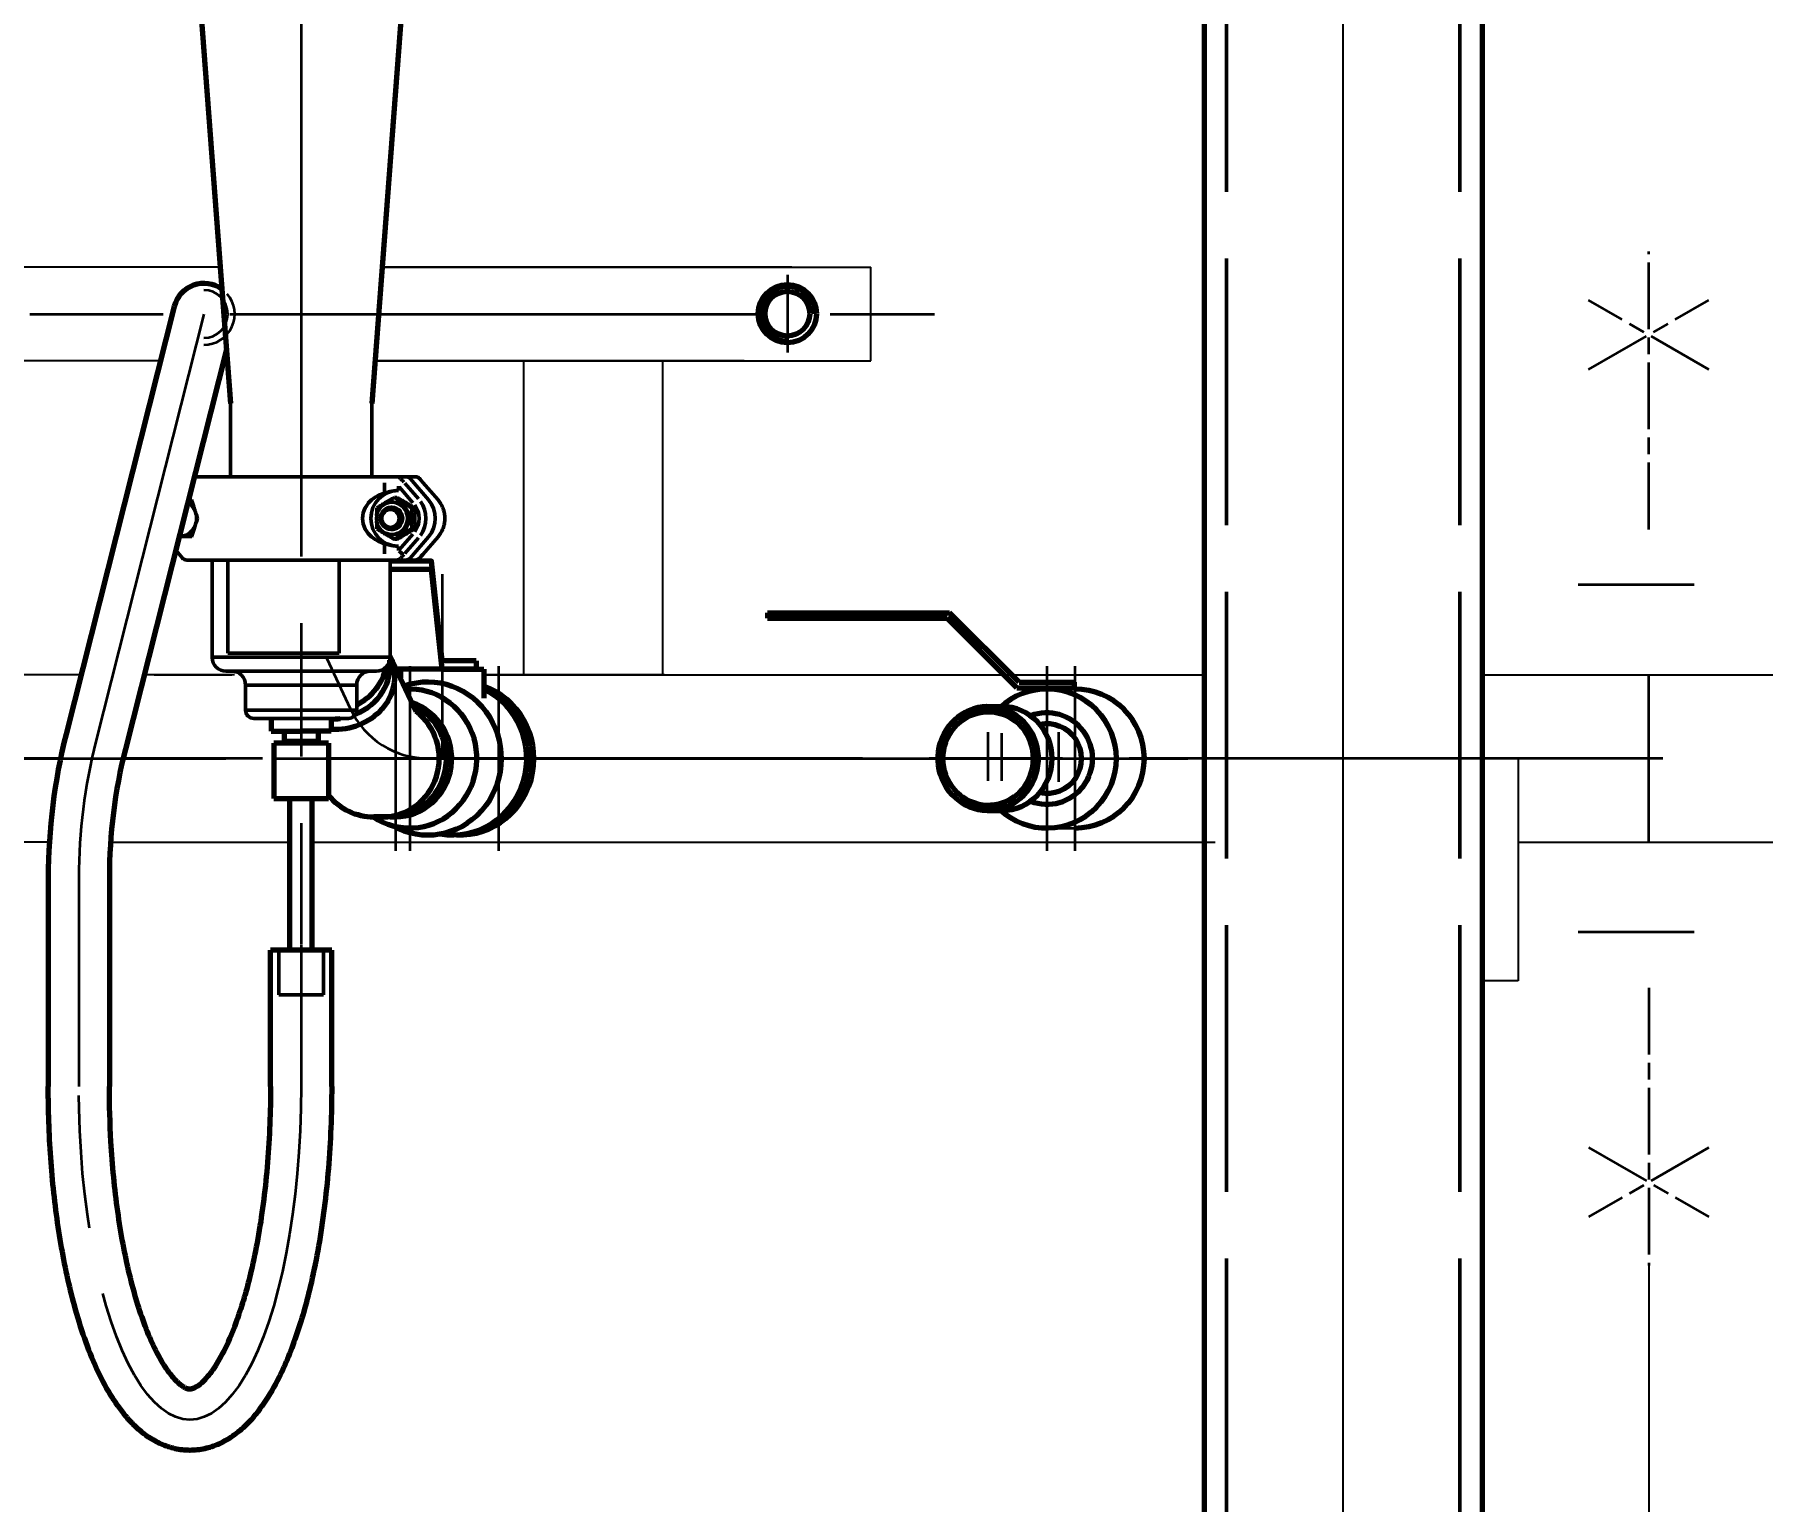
# Model space of a CAD drawing. Header units: millimetres. Extents: x 4423 to 6629, y 3249 to 4171.
# Drawn here: x 4674.2 to 4751.9, y 3773.3 to 3839.3 of the extents above; entities that cross this region are included whole.
import ezdxf

# ---------------------------------------------------------------- set-up
doc = ezdxf.new("R2010")
doc.units = ezdxf.units.MM
doc.linetypes.add('ACAD_ISO02W100', pattern=[15, 12, -3])
doc.linetypes.add('ACAD_ISO08W100', pattern=[36, 24, -3, 6, -3])
doc.layers.add('AHL-CON-70', color=7, linetype='Continuous')
for name, color, linetype, lineweight in [('M_EQUIP_D1', 3, 'Continuous', 35), ('M_EQUIP_E3', 3, 'Continuous', 35), ('M_EQUIP_E5', 2, 'ACAD_ISO02W100', 50), ('M_EQUIP_E7', 7, 'Continuous', 70), ('M_TANKS_E3', 3, 'ACAD_ISO08W100', 35), ('M_TANKS_E7', 7, 'Continuous', 70), ('Visible Edges', 7, 'Continuous', 50), ('Visible Tangent Edges', 7, 'Continuous', 50)]:
    doc.layers.add(name, color=color, linetype=linetype, lineweight=lineweight)
doc.styles.add('Simplex', font='SIMPLEX.SHX')
doc.dimstyles.new('nordic-1-35-0', dxfattribs={"dimscale": 10, "dimtxt": 3.5, "dimasz": 2.5, "dimexe": 1.25, "dimexo": 0, "dimgap": 0.6, "dimtad": 1, "dimdec": 0, "dimdsep": 46, "dimtxsty": 'Simplex', "dimcen": 2.5, "dimclrd": 3, "dimclre": 3, "dimclrt": 3, "dimadec": 1, "dimazin": 2, "dimtfac": 1, "dimtdec": 0, "dimtmove": 0, "dimatfit": 0, "dimfxl": 1, "dimtolj": 1, "dimtzin": 0, "dimarcsym": 0})

# ---------------------------------------------------------------- blocks, each defined once
blk = doc.blocks.new('*D14')
at = {"layer": 'Defpoints', "color": 0, "linetype": 'Continuous', "transparency": 16777216}
for p in [(4745.534, 3810.466), (4761.528, 3810.466), (4745.534, 3802.929)]:
    blk.add_point(p, dxfattribs=at)
at = {"layer": 'M_EQUIP_D1', "color": 3, "linetype": 'Continuous', "lineweight": -2, "transparency": 16777216}
for p, q in [((4761.528, 3835.466), (4761.528, 3960.359)), ((4745.534, 3810.466), (4774.028, 3810.466)), ((4761.528, 3802.929), (4761.528, 3810.466)), ((4745.534, 3802.929), (4774.028, 3802.929)), ((4761.528, 3777.929), (4761.528, 3752.929))]:
    blk.add_line(p, q, dxfattribs=at)
at = {"layer": 'M_EQUIP_D1', "color": 3, "linetype": 'Continuous', "transparency": 16777216}
for points in [[(4757.361, 3835.466), (4765.695, 3835.466), (4761.528, 3810.466)], [(4757.361, 3777.929), (4765.695, 3777.929), (4761.528, 3802.929)]]:
    blk.add_solid(points, dxfattribs=at)
at = {"layer": 'M_EQUIP_D1', "color": 3, "linetype": 'Continuous', "transparency": 16777216, "insert": (4747.909, 3912.216), "char_height": 10, "attachment_point": 5, "rotation": 90, "style": 'Simplex'}
blk.add_mtext('\\A1;(%%c60.3x2.0)', dxfattribs=at)
blk = doc.blocks.new('*D17')
at = {"layer": 'Defpoints', "color": 0, "linetype": 'Continuous', "transparency": 16777216}
for p in [(4746.784, 3783.885), (4746.784, 3765.916), (4733.034, 3742.786)]:
    blk.add_point(p, dxfattribs=at)
at = {"layer": 'M_EQUIP_D1', "color": 3, "linetype": 'Continuous', "lineweight": -2, "transparency": 16777216}
for p, q in [((4746.784, 3783.885), (4746.784, 3753.416)), ((4733.034, 3742.786), (4733.034, 3778.416)), ((4708.034, 3765.916), (4683.034, 3765.916)), ((4733.034, 3765.916), (4746.784, 3765.916)), ((4771.784, 3765.916), (4902.41, 3765.916))]:
    blk.add_line(p, q, dxfattribs=at)
at = {"layer": 'M_EQUIP_D1', "color": 3, "linetype": 'Continuous', "transparency": 16777216}
for points in [[(4708.034, 3770.083), (4708.034, 3761.75), (4733.034, 3765.916)], [(4771.784, 3770.083), (4771.784, 3761.75), (4746.784, 3765.916)]]:
    blk.add_solid(points, dxfattribs=at)
at = {"layer": 'M_EQUIP_D1', "color": 3, "linetype": 'Continuous', "transparency": 16777216, "insert": (4850.934, 3779.535), "char_height": 10, "attachment_point": 5, "style": 'Simplex'}
blk.add_mtext('\\A1;110 (Reject)', dxfattribs=at)
blk = doc.blocks.new('*D9')
at = {"layer": 'Defpoints', "color": 0, "linetype": 'Continuous', "transparency": 16777216}
for p in [(4581.159, 3798.365), (4573.659, 3740.916), (4573.659, 3722.947)]:
    blk.add_point(p, dxfattribs=at)
at = {"layer": 'M_EQUIP_D1', "color": 3, "linetype": 'Continuous', "lineweight": -2, "transparency": 16777216}
for p, q in [((4581.159, 3798.365), (4581.159, 3728.416)), ((4573.659, 3722.947), (4573.659, 3753.416)), ((4548.659, 3740.916), (4523.659, 3740.916)), ((4573.659, 3740.916), (4581.159, 3740.916)), ((4606.159, 3740.916), (4691.254, 3740.916))]:
    blk.add_line(p, q, dxfattribs=at)
at = {"layer": 'M_EQUIP_D1', "color": 3, "linetype": 'Continuous', "transparency": 16777216}
for points in [[(4548.659, 3745.083), (4548.659, 3736.75), (4573.659, 3740.916)], [(4606.159, 3745.083), (4606.159, 3736.75), (4581.159, 3740.916)]]:
    blk.add_solid(points, dxfattribs=at)
at = {"layer": 'M_EQUIP_D1', "color": 3, "linetype": 'Continuous', "transparency": 16777216, "insert": (4661.206, 3751.916), "char_height": 10, "attachment_point": 5, "style": 'Simplex'}
blk.add_mtext('\\A1;min.60', dxfattribs=at)
blk = doc.blocks.new('*D10')
at = {"layer": 'Defpoints', "color": 0, "linetype": 'Continuous', "transparency": 16777216}
for p in [(4742.409, 3737.947), (4753.236, 3687.947), (4807.778, 3687.947)]:
    blk.add_point(p, dxfattribs=at)
at = {"layer": 'M_EQUIP_D1', "color": 3, "linetype": 'Continuous', "lineweight": -2, "transparency": 16777216}
for p, q in [((4807.778, 3762.947), (4807.778, 3787.947)), ((4742.409, 3737.947), (4820.278, 3737.947)), ((4807.778, 3737.947), (4807.778, 3687.947)), ((4753.236, 3687.947), (4820.278, 3687.947)), ((4807.778, 3662.947), (4807.778, 3637.947))]:
    blk.add_line(p, q, dxfattribs=at)
at = {"layer": 'M_EQUIP_D1', "color": 3, "linetype": 'Continuous', "transparency": 16777216}
for points in [[(4803.611, 3762.947), (4811.945, 3762.947), (4807.778, 3737.947)], [(4803.611, 3662.947), (4811.945, 3662.947), (4807.778, 3687.947)]]:
    blk.add_solid(points, dxfattribs=at)
at = {"layer": 'M_EQUIP_D1', "color": 3, "linetype": 'Continuous', "transparency": 16777216, "insert": (4796.778, 3712.947), "char_height": 10, "attachment_point": 5, "rotation": 90, "style": 'Simplex'}
blk.add_mtext('\\A1;min. 400', dxfattribs=at)
blk = doc.blocks.new('TOIMITUSR')
at = {"layer": 'M_EQUIP_E3', "linetype": 'ACAD_ISO08W100', "lineweight": 35}
for p, q in [((87.5, -21.65), (112.5, 21.65)), ((87.5, 21.65), (112.5, -21.65)), ((30, 0), (130, 0))]:
    blk.add_line(p, q, dxfattribs=at)
blk = doc.blocks.new('*D36')
at = {"layer": 'Defpoints', "color": 0, "linetype": 'Continuous', "transparency": 16777216}
for p in [(4746.784, 3891.381), (4746.784, 3861.963), (4733.034, 3739.197)]:
    blk.add_point(p, dxfattribs=at)
at = {"layer": 'M_EQUIP_D1', "color": 3, "linetype": 'Continuous', "lineweight": -2, "transparency": 16777216}
for p, q in [((4746.784, 3891.381), (4746.784, 3849.463)), ((4733.034, 3739.197), (4733.034, 3874.463)), ((4708.034, 3861.963), (4683.034, 3861.963)), ((4733.034, 3861.963), (4746.784, 3861.963)), ((4771.784, 3861.963), (4954.296, 3861.963))]:
    blk.add_line(p, q, dxfattribs=at)
at = {"layer": 'M_EQUIP_D1', "color": 3, "linetype": 'Continuous', "transparency": 16777216}
for points in [[(4708.034, 3866.13), (4708.034, 3857.796), (4733.034, 3861.963)], [(4771.784, 3866.13), (4771.784, 3857.796), (4746.784, 3861.963)]]:
    blk.add_solid(points, dxfattribs=at)
at = {"layer": 'M_EQUIP_D1', "color": 3, "linetype": 'Continuous', "transparency": 16777216, "insert": (4885.2, 3883.915), "char_height": 10, "attachment_point": 5, "style": 'Simplex'}
blk.add_mtext('\\A1;\\P110(Feed,Accept)', dxfattribs=at)

msp = doc.modelspace()

# ---------------------------------------------------------------- linework, layer by layer
at = {"lineweight": 35}
for p, q in [((4719.707, 3809.8225), (4720.9671, 3809.8225)), ((4719.707, 3803.5725), (4720.9671, 3803.5725))]:
    msp.add_line(p, q, dxfattribs=at)
at = {"lineweight": 70}
for centre, radius, start, end in [((4719.707, 3806.6975), 3.125, 226.829315, 133.170685), ((4720.9671, 3806.6975), 3.125, 270, 90), ((4719.707, 3806.6975), 2.0563, 249.006688, 110.993312), ((4719.707, 3806.6975), 1.5625, 258.268303, 101.731697)]:
    msp.add_arc(centre, radius, start, end, dxfattribs=at)
at = {"layer": 'AHL-CON-70', "linetype": 'Continuous'}
for p, q in [((4682.5175, 3828.8069), (4663.5495, 3828.8069)), ((4708.237, 3828.8069), (4689.7995, 3828.8069)), ((4689.7995, 3828.8069), (4711.7837, 3828.8069)), ((4711.7837, 3824.5899), (4711.7837, 3828.8069)), ((4679.8324, 3824.5899), (4663.2297, 3824.5899)), ((4706.0824, 3824.5899), (4689.4797, 3824.5899)), ((4689.4797, 3824.5899), (4711.7837, 3824.5899)), ((4696.1587, 3824.5899), (4696.1587, 3810.4662)), ((4702.4087, 3824.5899), (4702.4087, 3810.4662)), ((4676.262, 3810.4662), (4668.1264, 3810.4662)), ((4683.1624, 3810.4662), (4679.0985, 3810.4662)), ((4679.5504, 3810.4662), (4683.0478, 3810.4662)), ((4702.512, 3810.4662), (4694.3764, 3810.4662)), ((4694.3764, 3810.4662), (4702.512, 3810.4662)), ((4702.512, 3810.4662), (4726.7837, 3810.4662)), ((4739.2837, 3810.4662), (4746.7837, 3810.4662)), ((4674.8318, 3802.9287), (4660.4087, 3802.9287)), ((4677.5337, 3802.9287), (4685.6587, 3802.9287)), ((4686.6587, 3802.9287), (4701.0337, 3802.9287)), ((4701.0337, 3802.9287), (4727.2837, 3802.9287)), ((4740.9087, 3802.9287), (4746.7837, 3802.9287))]:
    msp.add_line(p, q, dxfattribs=at)
msp.add_lwpolyline([(4740.9087, 3796.6975), (4739.2837, 3796.6975), (4739.2837, 3806.6975), (4740.9087, 3806.6975)], close=True, dxfattribs=at)
at = {"layer": 'Defpoints', "color": 0, "linetype": 'ByBlock'}
msp.add_point((4701.7019, 3826.6984), dxfattribs=at)
at = {"layer": 'M_EQUIP_E3', "color": 3, "linetype": 'ACAD_ISO08W100', "lineweight": 35}
for p, q in [((4686.1587, 3983.7882), (4686.1587, 3798.3649)), ((4708.0337, 3828.463), (4708.0337, 3824.963)), ((4538.9592, 3826.6984), (4714.6569, 3826.6984)), ((4692.5014, 3814.9959), (4692.5014, 3806.6975)), ((4748.8296, 3814.51), (4743.6029, 3814.51)), ((4688.3806, 3808.9304), (4687.3234, 3811.19)), ((4690.3985, 3810.8467), (4690.3985, 3802.5482)), ((4691.0456, 3810.8467), (4691.0456, 3802.5482)), ((4695.0385, 3810.8467), (4695.0385, 3802.5482)), ((4719.707, 3810.8467), (4719.707, 3802.5482)), ((4720.9671, 3810.8467), (4720.9671, 3802.5482)), ((4747.4142, 3806.6975), (4558.5251, 3806.6975)), ((4748.8296, 3798.885), (4743.6029, 3798.885))]:
    msp.add_line(p, q, dxfattribs=at)
at = {"layer": 'M_EQUIP_E3', "linetype": 'ACAD_ISO08W100', "lineweight": 35}
for p, q in [((4708.0337, 3828.285), (4708.0337, 3825.141)), ((4708.0337, 3828.285), (4708.0337, 3825.141)), ((4717.0675, 3805.6993), (4717.0675, 3807.889)), ((4717.6821, 3805.6993), (4717.6821, 3807.8342)), ((4720.238, 3805.6446), (4720.238, 3807.889)), ((4658.7777, 3806.6975), (4726.0516, 3806.6975)), ((4658.7777, 3806.6975), (4726.0516, 3806.6975)), ((4711.2777, 3806.6975), (4673.5516, 3806.6975)), ((4685.0277, 3806.6975), (4699.8016, 3806.6975)), ((4711.2777, 3806.6975), (4726.0516, 3806.6975))]:
    msp.add_line(p, q, dxfattribs=at)
msp.add_lwpolyline([(4681.7837, 3826.6984), (4676.9212, 3807.4636, 0.061982), (4676.1587, 3801.3364), (4676.1587, 3791.9475)], format="xyb", dxfattribs=at)
at = {"layer": 'M_EQUIP_E3', "color": 3, "linetype": 'Continuous', "lineweight": 35}
for radius, end in [(1.075, 90), (1.3875, 40.815107)]:
    msp.add_arc((4681.7837, 3826.6984), radius, 270, end, dxfattribs=at)
at = {"layer": 'M_EQUIP_E3', "color": 3, "linetype": 'ACAD_ISO08W100', "lineweight": 35}
for centre, radius, start in [((4708.0337, 3826.713), 1.1644, 0), ((4691.8904, 3810.5725), 3.875, 205.072731)]:
    msp.add_arc(centre, radius, start, 270, dxfattribs=at)
at = {"layer": 'M_EQUIP_E3', "linetype": 'ACAD_ISO08W100', "lineweight": 35, "extrusion": (0, 0, -1)}
msp.add_ellipse((4681.1587, 3791.9475), major_axis=(0, 15), ratio=0.3333333, start_param=1.5707963, end_param=4.712389, dxfattribs=at)
at = {"layer": 'M_EQUIP_E5', "color": 2, "linetype": 'ACAD_ISO02W100', "lineweight": 50}
for p, q in [((4727.7837, 3904.1975), (4727.7837, 3739.1975)), ((4738.2837, 3904.1975), (4738.2837, 3739.1975)), ((4685.1587, 3796.0725), (4685.1587, 3798.0725)), ((4687.1587, 3796.0725), (4687.1587, 3798.0725)), ((4685.1587, 3796.0725), (4687.1587, 3796.0725))]:
    msp.add_line(p, q, dxfattribs=at)
at = {"layer": 'M_EQUIP_E7', "color": 7, "linetype": 'Continuous', "lineweight": 70}
for p, q in [((4726.7837, 3904.1975), (4726.7837, 3739.1975)), ((4739.2837, 3904.1975), (4739.2837, 3739.1975)), ((4707.132, 3813.26), (4715.332, 3813.26)), ((4707.132, 3813.01), (4715.2284, 3813.01)), ((4718.3534, 3809.885), (4715.2284, 3813.01)), ((4718.457, 3810.135), (4715.332, 3813.26)), ((4718.3534, 3809.885), (4720.957, 3809.885)), ((4718.457, 3810.135), (4720.957, 3810.135)), ((4720.957, 3809.885), (4720.957, 3810.135))]:
    msp.add_line(p, q, dxfattribs=at)
at = {"layer": 'M_EQUIP_E7', "linetype": 'Continuous', "lineweight": 70}
for p, q in [((4692.0265, 3815.1975), (4690.1587, 3815.1975)), ((4707.132, 3813.26), (4707.132, 3813.01)), ((4691.3319, 3808.8166), (4690.1533, 3811.3358)), ((4694.0323, 3811.0912), (4694.0323, 3810.7162)), ((4692.5014, 3810.7162), (4690.6264, 3810.7162)), ((4690.6264, 3810.7162), (4690.6264, 3810.3245)), ((4694.0323, 3810.7162), (4691.6173, 3810.7162)), ((4692.5014, 3810.7162), (4694.3764, 3810.7162)), ((4694.3764, 3810.7162), (4694.3764, 3809.4172)), ((4717.0675, 3809.035), (4717.6821, 3809.035)), ((4684.8063, 3808.5034), (4684.8063, 3807.9308)), ((4687.5111, 3808.5034), (4687.5111, 3807.9308)), ((4684.8063, 3807.9308), (4686.1587, 3807.9308)), ((4687.3925, 3807.3925), (4684.9249, 3807.3925)), ((4684.9249, 3807.3925), (4684.9249, 3804.8925)), ((4685.2999, 3807.4821), (4685.2999, 3807.3925)), ((4685.2999, 3807.4821), (4687.0175, 3807.4821)), ((4685.3956, 3807.9308), (4685.3956, 3807.4821)), ((4687.5111, 3807.9308), (4686.1587, 3807.9308)), ((4686.9219, 3807.9308), (4686.9219, 3807.4821)), ((4687.0175, 3807.4821), (4687.0175, 3807.3925)), ((4687.3925, 3807.3925), (4687.3925, 3804.8925)), ((4684.9249, 3804.8925), (4687.3925, 3804.8925)), ((4685.6587, 3798.0725), (4685.6587, 3804.8925)), ((4686.6587, 3798.0725), (4686.6587, 3804.8925)), ((4690.3985, 3804.0725), (4689.4252, 3804.0725)), ((4717.0675, 3804.36), (4717.6821, 3804.36)), ((4684.7837, 3791.9475), (4684.7837, 3798.0725)), ((4687.5337, 3798.0725), (4684.7837, 3798.0725)), ((4687.5337, 3791.9475), (4687.5337, 3798.0725))]:
    msp.add_line(p, q, dxfattribs=at)
for points in [[(4680.4506, 3827.0354), (4675.5881, 3807.8006, 0.061982), (4674.7837, 3801.3364), (4674.7837, 3791.9475)], [(4682.7987, 3825.103), (4678.2543, 3807.1266, 0.061982), (4677.5337, 3801.3364), (4677.5337, 3791.9475)]]:
    msp.add_lwpolyline(points, format="xyb", dxfattribs=at)
for points in [[(4694.0323, 3811.0912), (4692.5014, 3811.0912), (4692.0265, 3815.5725), (4690.1587, 3815.5725)], [(4694.0323, 3810.7162), (4692.5014, 3810.7162), (4692.0265, 3815.1975), (4690.1587, 3815.1975)], [(4691.6173, 3810.7162), (4690.4431, 3810.7162)]]:
    msp.add_lwpolyline(points, dxfattribs=at)
at = {"layer": 'M_EQUIP_E7', "lineweight": 35}
msp.add_lwpolyline([(4746.7837, 3802.9287), (4746.7837, 3810.4662)], dxfattribs=at)
at = {"layer": 'M_EQUIP_E7', "linetype": 'Continuous', "lineweight": 70}
for radius in [1.31, 1.0063]:
    msp.add_circle((4708.0337, 3826.713), radius, dxfattribs=at)
for centre, radius, start, end in [((4681.7837, 3826.6984), 1.375, 53.932285, 165.812933), ((4689.4252, 3806.6975), 2.625, 219.251427, 270)]:
    msp.add_arc(centre, radius, start, end, dxfattribs=at)
for centre, major_axis, ratio, start_param, end_param in [((4687.6898, 3810.4068), (-2.687, 0), 0.8886358, 1.5042515, 3.4450044), ((4687.4779, 3810.8597), (-2.687, 0), 0.8886358, 8.2890148, 9.539917), ((4687.3234, 3811.19), (-2.687, 0), 0.8886358, 2.0908716, 2.9828483), ((4691.8544, 3806.6975), (0, 3.4375), 0.9659258, 2.643175, 6.6067886), ((4691.0456, 3806.6975), (0, 3.125), 0.9659258, 2.5680795, 6.3433965), ((4692.9867, 3806.6975), (0, 3.4375), 0.9659258, 2.9702423, 5.851346), ((4693.3102, 3806.6975), (0, 3.4375), 0.9659258, 3.0928553, 5.9562883), ((4693.1485, 3806.6975), (0, 3.4375), 0.9659258, 3.1415927, 5.9043658), ((4689.8355, 3806.6975), (0, 2.625), 0.9659258, 3.1415927, 5.6519377), ((4690.159, 3806.6975), (0, 2.625), 0.9659258, 3.1415927, 5.8582048), ((4690.3985, 3806.6975), (0, 2.625), 0.9659258, 3.1415927, 5.9821017), ((4717.0675, 3806.6975), (0, 2.3375), 0.9659258, 2.5700974, 6.9474932), ((4717.0675, 3806.6975), (0, 2.1062), 0.9659258, 2.5326713, 6.8921067), ((4717.6821, 3806.6975), (0, 2.3375), 0.9659258, 3.1415927, 6.2831853), ((4687.4779, 3810.8597), (-2.687, 0), 0.8886358, 7.8663402, 8.0168299)]:
    msp.add_ellipse(centre, major_axis=major_axis, ratio=ratio, start_param=start_param, end_param=end_param, dxfattribs=at)
at = {"layer": 'M_EQUIP_E7', "linetype": 'Continuous', "lineweight": 70, "extrusion": (0, 0, -1)}
for major_axis, start_param, end_param in [((0, 2.3375), 2.5700974, 6.9474932), ((0, 2.1062), 2.5326713, 6.8921067)]:
    msp.add_ellipse((4717.0675, 3806.6975), major_axis=major_axis, ratio=0.9659258, start_param=start_param, end_param=end_param, dxfattribs=at)
at = {"layer": 'M_EQUIP_E7', "linetype": 'Continuous', "lineweight": 70}
for points, knots in [([(4687.5337, 3791.9475), (4687.5337, 3791.3265), (4687.5212, 3790.7056), (4687.4465, 3788.8552), (4687.347, 3787.6383), (4687.0524, 3785.3018), (4686.8576, 3784.1822), (4686.4302, 3782.3182), (4686.2146, 3781.5445), (4685.7307, 3780.1125), (4685.4626, 3779.4542), (4684.9558, 3778.4384), (4684.731, 3778.049), (4684.2456, 3777.3379), (4683.985, 3777.0159), (4683.5042, 3776.5385), (4683.2977, 3776.3628), (4682.8547, 3776.0541), (4682.6179, 3775.921), (4682.1639, 3775.7335), (4681.9522, 3775.6688), (4681.5169, 3775.5856), (4681.2933, 3775.5673), (4680.8479, 3775.5802), (4680.6263, 3775.6114), (4680.1977, 3775.7183), (4679.9907, 3775.7937), (4679.5968, 3775.9798), (4679.4099, 3776.0902), (4679.0554, 3776.3386), (4678.8877, 3776.4765), (4678.5687, 3776.7754), (4678.4173, 3776.9364), (4678.0204, 3777.4063), (4677.7881, 3777.7365), (4677.3525, 3778.4563), (4677.1493, 3778.846), (4676.7677, 3779.6822), (4676.5894, 3780.1287), (4676.2566, 3781.0745), (4676.1021, 3781.5738), (4675.7235, 3782.9642), (4675.5206, 3783.8968), (4675.1858, 3785.8579), (4675.0539, 3786.8863), (4674.8652, 3788.9983), (4674.8085, 3790.0818), (4674.7859, 3791.4294), (4674.7837, 3791.6884), (4674.7837, 3791.9475)], [4.712389, 4.712389, 4.712389, 4.712389, 4.8328965, 4.8328965, 5.0739116, 5.0739116, 5.3149267, 5.3149267, 5.504615, 5.504615, 5.6943033, 5.6943033, 5.8289263, 5.8289263, 5.9635492, 5.9635492, 6.0549375, 6.0549375, 6.1463258, 6.1463258, 6.2195829, 6.2195829, 6.2928401, 6.2928401, 6.3660972, 6.3660972, 6.4393544, 6.4393544, 6.5126115, 6.5126115, 6.5858687, 6.5858687, 6.6591258, 6.6591258, 6.7865992, 6.7865992, 6.9140727, 6.9140727, 7.0415461, 7.0415461, 7.1690195, 7.1690195, 7.3805825, 7.3805825, 7.5921455, 7.5921455, 7.8037085, 7.8037085, 7.8539816, 7.8539816, 7.8539816, 7.8539816]), ([(4684.7837, 3791.9475), (4684.7837, 3791.3781), (4684.7725, 3790.8087), (4684.7049, 3789.0892), (4684.6131, 3787.9525), (4684.3434, 3785.7861), (4684.1654, 3784.7565), (4683.7774, 3783.0451), (4683.5791, 3782.3342), (4683.1849, 3781.17), (4682.994, 3780.6935), (4682.6353, 3779.934), (4682.4689, 3779.6321), (4682.1424, 3779.1235), (4681.9822, 3778.9172), (4681.7355, 3778.6526), (4681.6418, 3778.5683), (4681.4772, 3778.4422), (4681.4065, 3778.4005), (4681.3049, 3778.3524), (4681.2688, 3778.3403), (4681.2101, 3778.3257), (4681.1874, 3778.3231), (4681.1439, 3778.322), (4681.1228, 3778.3236), (4681.0692, 3778.3343), (4681.0366, 3778.3436), (4680.9539, 3778.3788), (4680.9038, 3778.4048), (4680.787, 3778.4813), (4680.7205, 3778.5318), (4680.5754, 3778.6614), (4680.4968, 3778.7405), (4680.2827, 3778.985), (4680.1414, 3779.1738), (4679.8544, 3779.625), (4679.7087, 3779.8872), (4679.4217, 3780.4785), (4679.2804, 3780.8075), (4678.8858, 3781.8476), (4678.6462, 3782.6363), (4678.229, 3784.3752), (4678.0511, 3785.3254), (4677.7703, 3787.3312), (4677.6672, 3788.3868), (4677.5576, 3790.2839), (4677.5337, 3791.1157), (4677.5337, 3791.9475)], [4.712389, 4.712389, 4.712389, 4.712389, 4.8298511, 4.8298511, 5.0698191, 5.0698191, 5.309787, 5.309787, 5.505642, 5.505642, 5.6686877, 5.6686877, 5.8042862, 5.8042862, 5.9398847, 5.9398847, 6.0332186, 6.0332186, 6.1265525, 6.1265525, 6.2008837, 6.2008837, 6.275215, 6.275215, 6.3495462, 6.3495462, 6.4238775, 6.4238775, 6.4982087, 6.4982087, 6.57254, 6.57254, 6.6468713, 6.6468713, 6.7659133, 6.7659133, 6.8849554, 6.8849554, 7.0039974, 7.0039974, 7.2301263, 7.2301263, 7.4562552, 7.4562552, 7.6823841, 7.6823841, 7.8539816, 7.8539816, 7.8539816, 7.8539816])]:
    msp.add_open_spline(points, degree=3, knots=knots, dxfattribs=at)
at = {"layer": 'M_TANKS_E3', "color": 3, "linetype": 'ACAD_ISO08W100', "lineweight": 35}
msp.add_line((4686.1587, 3798.3303), (4686.1587, 3791.9475), dxfattribs=at)
at = {"layer": 'M_TANKS_E7', "linetype": 'Continuous'}
for p, q in [((4679.1075, 3873.7377), (4682.9837, 3822.6648)), ((4693.2253, 3873.9782), (4689.3337, 3822.6648))]:
    msp.add_line(p, q, dxfattribs=at)
at = {"layer": 'Visible Edges'}
for p, q in [((4682.9837, 3819.3784), (4682.9837, 3822.6648)), ((4682.9837, 3819.3784), (4682.9837, 3822.6648)), ((4689.3337, 3819.3784), (4689.3337, 3822.6648)), ((4689.3337, 3819.3784), (4689.3337, 3822.6648)), ((4681.5022, 3819.3784), (4681.3515, 3819.3784)), ((4681.5022, 3819.3784), (4689.7224, 3819.3784)), ((4690.4564, 3819.3784), (4689.7224, 3819.3784)), ((4690.8803, 3819.3784), (4690.4564, 3819.3784)), ((4691.3043, 3819.3784), (4690.8803, 3819.3784)), ((4691.0603, 3819.2951), (4691.8883, 3818.3368)), ((4691.0603, 3819.2951), (4691.8883, 3818.3368)), ((4691.6357, 3819.1234), (4692.318, 3818.3336)), ((4681.0829, 3818.3159), (4681.1442, 3818.3159)), ((4681.2496, 3818.3159), (4681.1442, 3818.3159)), ((4690.3251, 3818.2284), (4690.2442, 3818.2284)), ((4690.4712, 3818.4416), (4690.357, 3818.4416)), ((4690.2442, 3818.0034), (4690.2043, 3818.0034)), ((4691.256, 3817.9725), (4691.1418, 3817.9725)), ((4680.6723, 3816.6909), (4680.6721, 3816.6909)), ((4681.1442, 3816.6909), (4680.6723, 3816.6909)), ((4681.2496, 3816.6909), (4681.1442, 3816.6909)), ((4690.2442, 3817.0034), (4690.2043, 3817.0034)), ((4690.3251, 3816.7784), (4690.2442, 3816.7784)), ((4690.4712, 3816.5653), (4690.357, 3816.5653)), ((4691.8883, 3816.6701), (4691.0603, 3815.7118)), ((4691.8883, 3816.6701), (4691.0603, 3815.7118)), ((4691.256, 3817.0343), (4691.1418, 3817.0343)), ((4692.318, 3816.6733), (4691.6357, 3815.8835)), ((4680.5164, 3816.0749), (4680.6817, 3815.8835)), ((4681.0131, 3815.6284), (4681.5022, 3815.6284)), ((4689.7224, 3815.6284), (4681.5022, 3815.6284)), ((4682.1587, 3811.2534), (4682.1587, 3815.6284)), ((4682.8594, 3811.4409), (4682.8594, 3815.6284)), ((4687.8731, 3815.6284), (4687.8731, 3811.4409)), ((4689.7224, 3815.6284), (4690.4564, 3815.6284)), ((4690.1587, 3811.2534), (4690.1587, 3815.6284)), ((4690.4564, 3815.6284), (4690.8803, 3815.6284)), ((4690.8803, 3815.6284), (4691.3043, 3815.6284)), ((4682.8594, 3811.4409), (4687.8731, 3811.4409)), ((4689.5337, 3810.6284), (4682.7837, 3810.6284)), ((4683.6587, 3808.8784), (4683.6587, 3810.0034)), ((4688.6587, 3808.8784), (4688.6587, 3810.0034)), ((4688.2837, 3808.5034), (4684.0337, 3808.5034))]:
    msp.add_line(p, q, dxfattribs=at)
at = {"layer": 'Visible Edges', "flags": 128}
for points in [[(4691.4973, 3819.2874), (4691.5655, 3819.2055), (4691.6357, 3819.1234)], [(4681.1442, 3818.3159), (4681.1531, 3818.2973), (4681.1618, 3818.2788), (4681.1705, 3818.2606), (4681.1792, 3818.2427), (4681.1878, 3818.2249), (4681.1964, 3818.2074), (4681.205, 3818.19), (4681.2135, 3818.1728), (4681.222, 3818.1557), (4681.2305, 3818.1388), (4681.239, 3818.1221), (4681.2475, 3818.1054), (4681.256, 3818.0888), (4681.2645, 3818.0724), (4681.273, 3818.056), (4681.2816, 3818.0396), (4681.2902, 3818.0233), (4681.2988, 3818.0071), (4681.3075, 3817.9909), (4681.3163, 3817.9747), (4681.3251, 3817.9584), (4681.334, 3817.9422), (4681.3429, 3817.926), (4681.352, 3817.9097)], [(4689.91, 3816.3672), (4689.8269, 3816.3948), (4689.7432, 3816.427), (4689.6592, 3816.4643), (4689.5754, 3816.5071), (4689.4923, 3816.5559), (4689.4106, 3816.6114), (4689.3308, 3816.6743), (4689.2537, 3816.7456), (4689.1796, 3816.8266), (4689.1095, 3816.9196), (4689.0467, 3817.0234), (4688.9948, 3817.1362), (4688.9565, 3817.256), (4688.933, 3817.3795), (4688.925, 3817.5034), (4688.933, 3817.6274), (4688.9565, 3817.7509), (4688.9948, 3817.8707), (4689.0467, 3817.9835), (4689.1095, 3818.0873), (4689.1796, 3818.1803), (4689.2537, 3818.2613), (4689.3308, 3818.3326), (4689.4106, 3818.3955), (4689.4923, 3818.451), (4689.5754, 3818.4998), (4689.6592, 3818.5426), (4689.7432, 3818.5799), (4689.8269, 3818.6121), (4689.91, 3818.6397)], [(4689.5722, 3817.9725), (4689.6061, 3817.9947), (4689.6391, 3818.0161), (4689.6713, 3818.0369), (4689.703, 3818.0572), (4689.7341, 3818.0769), (4689.7648, 3818.0962), (4689.7952, 3818.1152), (4689.8253, 3818.1339), (4689.8554, 3818.1524), (4689.8854, 3818.1707), (4689.9155, 3818.1889), (4689.9458, 3818.2071), (4689.9763, 3818.2252), (4690.0071, 3818.2434), (4690.0383, 3818.2618), (4690.0701, 3818.2802), (4690.1025, 3818.2989), (4690.1357, 3818.3179), (4690.1696, 3818.3373), (4690.2046, 3818.357), (4690.2407, 3818.3772), (4690.278, 3818.398), (4690.3167, 3818.4195), (4690.357, 3818.4416)], [(4689.91, 3818.6397), (4689.9298, 3818.6459), (4689.9506, 3818.6523), (4689.9721, 3818.6589), (4689.9944, 3818.6657), (4690.0172, 3818.6725), (4690.0405, 3818.6793), (4690.0641, 3818.6861), (4690.0883, 3818.6927), (4690.1135, 3818.6993), (4690.1395, 3818.7058), (4690.1664, 3818.7121), (4690.1939, 3818.7183), (4690.222, 3818.7241), (4690.2506, 3818.7295), (4690.2795, 3818.7345), (4690.3088, 3818.739), (4690.3383, 3818.7429), (4690.3679, 3818.7462), (4690.3974, 3818.7489), (4690.4268, 3818.751), (4690.456, 3818.7524), (4690.4847, 3818.7532), (4690.513, 3818.7534), (4690.5406, 3818.7528)], [(4690.357, 3818.4416), (4690.3909, 3818.4195), (4690.4239, 3818.398), (4690.4561, 3818.3772), (4690.4878, 3818.357), (4690.5189, 3818.3373), (4690.5496, 3818.3179), (4690.58, 3818.2989), (4690.6102, 3818.2802), (4690.6402, 3818.2618), (4690.6703, 3818.2434), (4690.7003, 3818.2252), (4690.7306, 3818.2071), (4690.7611, 3818.1889), (4690.7919, 3818.1707), (4690.8232, 3818.1524), (4690.8549, 3818.1339), (4690.8873, 3818.1152), (4690.9205, 3818.0962), (4690.9545, 3818.0769), (4690.9894, 3818.0572), (4691.0255, 3818.0369), (4691.0628, 3818.0161), (4691.1015, 3817.9947), (4691.1418, 3817.9725)], [(4691.256, 3817.9725), (4691.2221, 3817.9947), (4691.1891, 3818.0161), (4691.1568, 3818.0369), (4691.1252, 3818.0572), (4691.0941, 3818.0769), (4691.0634, 3818.0962), (4691.033, 3818.1152), (4691.0028, 3818.1339), (4690.9728, 3818.1524), (4690.9427, 3818.1707), (4690.9126, 3818.1889), (4690.8824, 3818.2071), (4690.8519, 3818.2252), (4690.8211, 3818.2434), (4690.7898, 3818.2618), (4690.758, 3818.2802), (4690.7256, 3818.2989), (4690.6925, 3818.3179), (4690.6585, 3818.3373), (4690.6236, 3818.357), (4690.5875, 3818.3772), (4690.5502, 3818.398), (4690.5115, 3818.4195), (4690.4712, 3818.4416)], [(4692.318, 3818.3336), (4692.3539, 3818.2901), (4692.3877, 3818.2451), (4692.4195, 3818.1986), (4692.4492, 3818.1506), (4692.4767, 3818.1014), (4692.502, 3818.0509), (4692.5251, 3817.9994), (4692.5458, 3817.9468), (4692.5642, 3817.8933), (4692.5802, 3817.8391), (4692.5938, 3817.7842), (4692.6049, 3817.7287), (4692.6136, 3817.6728), (4692.6198, 3817.6165), (4692.6236, 3817.56), (4692.6248, 3817.5034), (4692.6236, 3817.4468), (4692.6198, 3817.3904), (4692.6136, 3817.3341), (4692.6049, 3817.2782), (4692.5938, 3817.2227), (4692.5802, 3817.1678), (4692.5642, 3817.1135), (4692.5458, 3817.0601), (4692.5251, 3817.0075), (4692.502, 3816.956), (4692.4767, 3816.9055), (4692.4492, 3816.8563), (4692.4195, 3816.8083), (4692.3877, 3816.7618), (4692.3539, 3816.7168), (4692.318, 3816.6733)], [(4681.352, 3817.9097), (4681.3533, 3817.9073), (4681.3547, 3817.9049), (4681.356, 3817.9025), (4681.3574, 3817.9001), (4681.3587, 3817.8977), (4681.3601, 3817.8953), (4681.3614, 3817.8929), (4681.3628, 3817.8905), (4681.3641, 3817.8881), (4681.3655, 3817.8857), (4681.3668, 3817.8833), (4681.3682, 3817.8809), (4681.3695, 3817.8785), (4681.3709, 3817.8761), (4681.3722, 3817.8737), (4681.3736, 3817.8713), (4681.3749, 3817.8689), (4681.3763, 3817.8665), (4681.3777, 3817.8641), (4681.379, 3817.8617), (4681.3804, 3817.8593), (4681.3818, 3817.8569), (4681.3831, 3817.8545), (4681.3845, 3817.8521)], [(4689.5549, 3817.631), (4689.5552, 3817.6441), (4689.5555, 3817.6573), (4689.5559, 3817.6705), (4689.5563, 3817.6838), (4689.5568, 3817.6972), (4689.5573, 3817.7107), (4689.5578, 3817.7242), (4689.5583, 3817.7378), (4689.5589, 3817.7515), (4689.5595, 3817.7653), (4689.5602, 3817.7792), (4689.5609, 3817.7932), (4689.5616, 3817.8074), (4689.5623, 3817.8216), (4689.5631, 3817.836), (4689.564, 3817.8505), (4689.5649, 3817.8652), (4689.5658, 3817.88), (4689.5667, 3817.895), (4689.5677, 3817.9101), (4689.5688, 3817.9255), (4689.5699, 3817.941), (4689.571, 3817.9566), (4689.5722, 3817.9725)], [(4689.5722, 3817.0343), (4689.571, 3817.0502), (4689.5699, 3817.0659), (4689.5688, 3817.0814), (4689.5677, 3817.0968), (4689.5667, 3817.1119), (4689.5658, 3817.1269), (4689.5649, 3817.1417), (4689.564, 3817.1564), (4689.5631, 3817.1709), (4689.5623, 3817.1853), (4689.5616, 3817.1995), (4689.5609, 3817.2137), (4689.5602, 3817.2277), (4689.5595, 3817.2416), (4689.5589, 3817.2554), (4689.5583, 3817.2691), (4689.5578, 3817.2827), (4689.5573, 3817.2962), (4689.5568, 3817.3097), (4689.5563, 3817.3231), (4689.5559, 3817.3364), (4689.5555, 3817.3496), (4689.5552, 3817.3628), (4689.5549, 3817.3759)], [(4691.1418, 3817.9725), (4691.1386, 3817.9282), (4691.1357, 3817.8853), (4691.1332, 3817.8438), (4691.131, 3817.8033), (4691.1291, 3817.7638), (4691.1274, 3817.7251), (4691.1261, 3817.6872), (4691.125, 3817.6498), (4691.1241, 3817.6128), (4691.1235, 3817.5762), (4691.1231, 3817.5397), (4691.123, 3817.5034), (4691.1231, 3817.4671), (4691.1235, 3817.4307), (4691.1241, 3817.3941), (4691.125, 3817.3571), (4691.1261, 3817.3197), (4691.1274, 3817.2818), (4691.1291, 3817.2431), (4691.131, 3817.2036), (4691.1332, 3817.1631), (4691.1357, 3817.1216), (4691.1386, 3817.0787), (4691.1418, 3817.0343)], [(4691.256, 3817.0343), (4691.2592, 3817.0787), (4691.262, 3817.1216), (4691.2646, 3817.1631), (4691.2668, 3817.2036), (4691.2687, 3817.2431), (4691.2703, 3817.2818), (4691.2717, 3817.3197), (4691.2728, 3817.3571), (4691.2737, 3817.3941), (4691.2743, 3817.4307), (4691.2747, 3817.4671), (4691.2748, 3817.5034), (4691.2747, 3817.5397), (4691.2743, 3817.5762), (4691.2737, 3817.6128), (4691.2728, 3817.6498), (4691.2717, 3817.6872), (4691.2703, 3817.7251), (4691.2687, 3817.7638), (4691.2668, 3817.8033), (4691.2646, 3817.8438), (4691.262, 3817.8853), (4691.2592, 3817.9282), (4691.256, 3817.9725)], [(4681.352, 3817.0972), (4681.3429, 3817.0809), (4681.334, 3817.0647), (4681.3251, 3817.0484), (4681.3163, 3817.0322), (4681.3075, 3817.016), (4681.2988, 3816.9998), (4681.2902, 3816.9836), (4681.2816, 3816.9673), (4681.273, 3816.9509), (4681.2645, 3816.9345), (4681.256, 3816.9181), (4681.2475, 3816.9015), (4681.239, 3816.8848), (4681.2305, 3816.8681), (4681.222, 3816.8512), (4681.2135, 3816.8341), (4681.205, 3816.8169), (4681.1964, 3816.7995), (4681.1878, 3816.782), (4681.1792, 3816.7642), (4681.1705, 3816.7463), (4681.1618, 3816.7281), (4681.1531, 3816.7096), (4681.1442, 3816.6909)], [(4681.3845, 3817.1548), (4681.3831, 3817.1524), (4681.3818, 3817.15), (4681.3804, 3817.1476), (4681.379, 3817.1452), (4681.3777, 3817.1428), (4681.3763, 3817.1404), (4681.3749, 3817.138), (4681.3736, 3817.1356), (4681.3722, 3817.1332), (4681.3709, 3817.1308), (4681.3695, 3817.1284), (4681.3682, 3817.126), (4681.3668, 3817.1236), (4681.3655, 3817.1212), (4681.3641, 3817.1188), (4681.3628, 3817.1164), (4681.3614, 3817.114), (4681.3601, 3817.1116), (4681.3587, 3817.1092), (4681.3574, 3817.1068), (4681.356, 3817.1044), (4681.3547, 3817.102), (4681.3533, 3817.0996), (4681.352, 3817.0972)], [(4690.357, 3816.5653), (4690.3167, 3816.5874), (4690.278, 3816.6089), (4690.2407, 3816.6296), (4690.2046, 3816.6499), (4690.1696, 3816.6696), (4690.1357, 3816.689), (4690.1025, 3816.7079), (4690.0701, 3816.7266), (4690.0383, 3816.7451), (4690.0071, 3816.7634), (4689.9763, 3816.7817), (4689.9458, 3816.7998), (4689.9155, 3816.818), (4689.8854, 3816.8362), (4689.8554, 3816.8545), (4689.8253, 3816.873), (4689.7952, 3816.8917), (4689.7648, 3816.9106), (4689.7341, 3816.93), (4689.703, 3816.9497), (4689.6713, 3816.97), (4689.6391, 3816.9907), (4689.6061, 3817.0122), (4689.5722, 3817.0343)], [(4691.1418, 3817.0343), (4691.1015, 3817.0122), (4691.0628, 3816.9907), (4691.0255, 3816.97), (4690.9894, 3816.9497), (4690.9545, 3816.93), (4690.9205, 3816.9106), (4690.8873, 3816.8917), (4690.8549, 3816.873), (4690.8232, 3816.8545), (4690.7919, 3816.8362), (4690.7611, 3816.818), (4690.7306, 3816.7998), (4690.7003, 3816.7817), (4690.6703, 3816.7634), (4690.6402, 3816.7451), (4690.6102, 3816.7266), (4690.58, 3816.7079), (4690.5496, 3816.689), (4690.5189, 3816.6696), (4690.4878, 3816.6499), (4690.4561, 3816.6296), (4690.4239, 3816.6089), (4690.3909, 3816.5874), (4690.357, 3816.5653)], [(4690.4712, 3816.5653), (4690.5115, 3816.5874), (4690.5502, 3816.6089), (4690.5875, 3816.6296), (4690.6236, 3816.6499), (4690.6585, 3816.6696), (4690.6925, 3816.689), (4690.7256, 3816.7079), (4690.758, 3816.7266), (4690.7898, 3816.7451), (4690.8211, 3816.7634), (4690.8519, 3816.7817), (4690.8824, 3816.7998), (4690.9126, 3816.818), (4690.9427, 3816.8362), (4690.9728, 3816.8545), (4691.0028, 3816.873), (4691.033, 3816.8917), (4691.0634, 3816.9106), (4691.0941, 3816.93), (4691.1252, 3816.9497), (4691.1568, 3816.97), (4691.1891, 3816.9907), (4691.2221, 3817.0122), (4691.256, 3817.0343)], [(4680.8201, 3815.7195), (4680.7519, 3815.8013), (4680.6817, 3815.8835)], [(4690.5406, 3816.2541), (4690.513, 3816.2535), (4690.4847, 3816.2536), (4690.456, 3816.2544), (4690.4268, 3816.2559), (4690.3974, 3816.258), (4690.3679, 3816.2607), (4690.3383, 3816.264), (4690.3088, 3816.2679), (4690.2795, 3816.2724), (4690.2506, 3816.2774), (4690.222, 3816.2828), (4690.1939, 3816.2886), (4690.1664, 3816.2948), (4690.1395, 3816.3011), (4690.1135, 3816.3076), (4690.0883, 3816.3142), (4690.0641, 3816.3208), (4690.0405, 3816.3275), (4690.0172, 3816.3344), (4689.9944, 3816.3412), (4689.9721, 3816.348), (4689.9506, 3816.3546), (4689.9298, 3816.361), (4689.91, 3816.3672)], [(4691.6357, 3815.8835), (4691.5655, 3815.8013), (4691.4973, 3815.7195)]]:
    msp.add_lwpolyline(points, dxfattribs=at)
at = {"layer": 'Visible Edges'}
for centre, radius, start, end in [((4681.0131, 3815.8784), 0.25, 219.470482, 270), ((4682.7837, 3811.2534), 0.625, 180, 270), ((4689.5337, 3811.2534), 0.625, 270, 0), ((4683.0337, 3810.0034), 0.625, 0, 90), ((4689.2837, 3810.0034), 0.625, 90, 180), ((4684.0337, 3808.8784), 0.375, 180, 270), ((4688.2837, 3808.8784), 0.375, 270, 0)]:
    msp.add_arc(centre, radius, start, end, dxfattribs=at)
for centre, major_axis, ratio, start_param, end_param in [((4690.8803, 3819.1284), (0, 0.25), 0.9659258, 5.4421166, 6.2831853), ((4690.8803, 3819.1284), (0, 0.25), 0.9659258, 5.4421166, 6.2831853), ((4680.6723, 3817.5034), (0, 0.8125), 0.9659258, 5.2359878, 5.7715211), ((4680.6444, 3819.2583), (0.6129, -1.0803), 0.1135161, 0.3962451, 0.5060993), ((4686.1587, 3810.5307), (4.9028, -8.6424), 0.1135161, 3.5378377, 3.7121613), ((4690.503, 3817.5034), (0, -1.25), 0.9659258, 3.1417215, 6.2830564), ((4690.3251, 3817.5034), (0, 0.725), 0.9659258, 3.1415927, 6.2831853), ((4690.9883, 3817.5034), (0, -1.25), 0.9659258, 0.8410687, 2.300524), ((4690.9883, 3817.5034), (0, -1.25), 0.9659258, 0.8410687, 2.300524), ((4686.1587, 3824.4762), (4.9028, 8.6424), 0.1135161, 2.571024, 2.7453476), ((4680.6723, 3817.5034), (0, 0.8125), 0.9659258, 5.1163973, 5.2359878), ((4680.6723, 3817.5034), (0, 0.8125), 0.9659258, 4.4570928, 4.9676852), ((4690.2442, 3817.5034), (0, -0.5), 0.9659258, 6.2767687, 9.4311946), ((4680.6723, 3817.5034), (0, -0.8125), 0.9659258, 6.282899, 6.2831853), ((4680.6723, 3817.5034), (0, -0.8125), 0.9659258, 0, 1.0471976), ((4680.6444, 3815.7486), (0.6129, 1.0803), 0.1135161, 5.777086, 5.8869402), ((4680.6723, 3817.5034), (0, 0.8125), 0.9659258, 4.1887902, 4.3083807), ((4690.8803, 3815.8784), (0, -0.25), 0.9659258, 0, 0.8410687), ((4690.8803, 3815.8784), (0, -0.25), 0.9659258, 0, 0.8410687)]:
    msp.add_ellipse(centre, major_axis=major_axis, ratio=ratio, start_param=start_param, end_param=end_param, dxfattribs=at)
for centre, major_axis in [((4690.2442, 3817.5034), (0, -0.725)), ((4690.2043, 3817.5034), (0, 0.5)), ((4690.1795, 3817.5034), (0, 0.4041))]:
    msp.add_ellipse(centre, major_axis=major_axis, ratio=0.9659258, dxfattribs=at)
at = {"layer": 'Visible Tangent Edges'}
for p, q in [((4689.91, 3819.104), (4689.91, 3818.6641)), ((4690.5406, 3818.7632), (4690.5406, 3818.9496)), ((4690.5748, 3818.9205), (4691.1889, 3818.2096)), ((4691.4336, 3818.3763), (4690.8194, 3819.0871)), ((4691.1889, 3816.7973), (4690.5748, 3816.0864)), ((4690.8194, 3815.9198), (4691.4336, 3816.6306)), ((4689.91, 3816.3427), (4689.91, 3815.9029)), ((4690.5406, 3816.0573), (4690.5406, 3816.2437)), ((4682.208, 3811.2534), (4690.1095, 3811.2534)), ((4688.6279, 3810.0034), (4683.6895, 3810.0034)), ((4683.6895, 3808.8784), (4688.6279, 3808.8784))]:
    msp.add_line(p, q, dxfattribs=at)
for centre, major_axis, ratio, start_param, end_param in [((4690.4564, 3819.1284), (0, 0.25), 0.9659258, 5.4841701, 6.2411319), ((4690.5589, 3819.1266), (-0.8657, 0.9717), 0.1308088, 4.6050264, 4.760824), ((4691.3043, 3819.1284), (0, 0.25), 0.9659258, 5.4421166, 6.2831853), ((4691.3043, 3819.1284), (0.193, 0.1589), 0.2832284, 0.0101265, 0.2025306), ((4690.503, 3817.5034), (0, -1), 0.9659258, 0.9140414, 2.2275512), ((4690.5678, 3817.5034), (0, 1.25), 0.9659258, 4.0556341, 5.3691439), ((4690.6053, 3816.047), (0.1892, -0.1634), 0.172546, 4.5938049, 6.0075215), ((4690.5589, 3815.8803), (-0.8657, -0.9717), 0.1308088, 1.5223614, 1.6781589), ((4690.4564, 3815.8784), (0, -0.25), 0.9659258, 0.0420534, 0.7990152), ((4691.3043, 3815.8784), (0, -0.25), 0.9659258, 0, 0.8410687), ((4691.3043, 3815.8784), (0.193, -0.1589), 0.2832284, 6.0806547, 6.2730588)]:
    msp.add_ellipse(centre, major_axis=major_axis, ratio=ratio, start_param=start_param, end_param=end_param, dxfattribs=at)

# ---------------------------------------------------------------- block references
at = {"layer": 'M_EQUIP_E3', "lineweight": 35, "yscale": 0.125, "zscale": 0.125, "rotation": 90}
for p, xscale in [((4746.7837, 3813.26), 0.125), ((4746.7837, 3800.135), -0.125)]:
    msp.add_blockref('TOIMITUSR', p, dxfattribs=dict(at, xscale=xscale))

# ---------------------------------------------------------------- dimensions: what is measured, and where the dimension line sits
at = {"layer": 'M_EQUIP_D1', "linetype": 'Continuous'}
for base, p1, p2, angle, text, override, picture, middle in [((4761.528, 3810.4662), (4745.5337, 3802.9287), (4745.5337, 3810.4662), 90, '(%%c<>x2.0)', {"dimtxt": 1, "dimgap": 0.6, "dimdec": 1, "dimlfac": 8}, '*D14', (4761.528, 3912.2162)), ((4746.7837, 3861.963), (4733.0337, 3739.1975), (4746.7837, 3891.381), 180, '\\P<>(Feed,Accept)', {"dimtxt": 1, "dimgap": 0.6, "dimlfac": 8, "dimpost": ''}, '*D36', (4885.2004, 3861.963)), ((4573.6587, 3740.9164), (4581.1587, 3798.3649), (4573.6587, 3722.9475), 180, 'min.<>', {"dimtxt": 1, "dimgap": 0.6, "dimlfac": 8}, '*D9', (4661.2063, 3740.9164)), ((4807.778, 3687.9475), (4742.4087, 3737.9475), (4753.2364, 3687.9475), 90, 'min. <>', {"dimtxt": 1, "dimgap": 0.6, "dimlfac": 8}, '*D10', (4807.778, 3712.9475))]:
    dim = msp.add_linear_dim(base=base, p1=p1, p2=p2, angle=angle, text=text, dimstyle='nordic-1-35-0', override=override, dxfattribs=at)
    dim.commit()
    dim.dimension.update_dxf_attribs({"geometry": picture, "text_midpoint": middle, "dimtype": 160})
dim = msp.add_linear_dim(base=(4746.7837, 3765.9164), p1=(4733.0337, 3742.7856), p2=(4746.7837, 3783.885), text='<> (Reject)', dimstyle='nordic-1-35-0', override={"dimtxt": 1, "dimlfac": 8}, dxfattribs=at)
dim.commit()
dim.dimension.update_dxf_attribs({"geometry": '*D17', "text_midpoint": (4850.9341, 3765.9164), "dimtype": 160})

doc.saveas('drawing.dxf')
